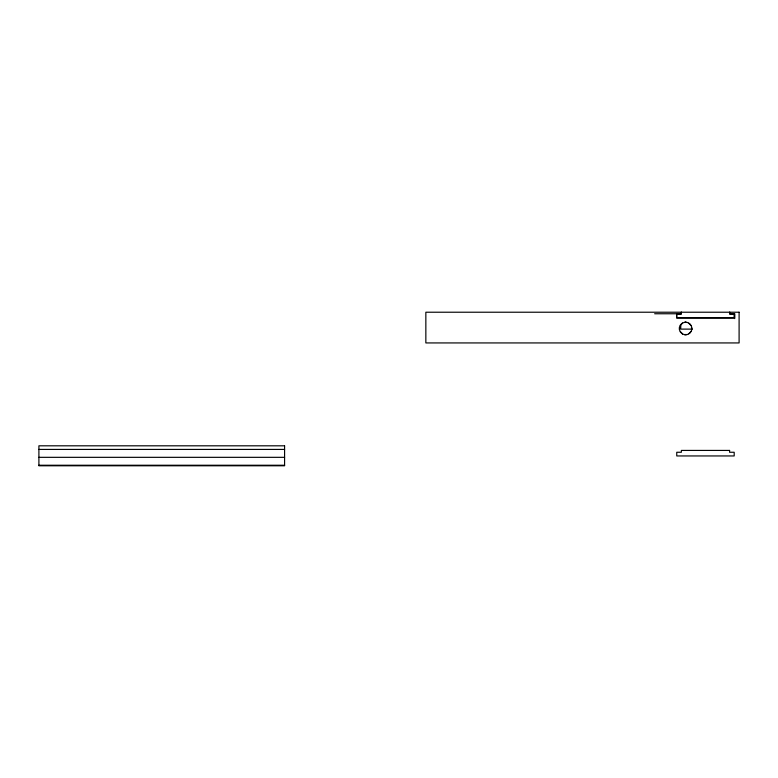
<?xml version="1.0" encoding="UTF-8"?>
<svg xmlns="http://www.w3.org/2000/svg" width="778" height="778" viewBox="0 0 778 778"><rect width="100%" height="100%" fill="white"/><g stroke="black" fill="none" stroke-linecap="round" stroke-linejoin="round"><path stroke-width="1.17" d="M691.535 330.086L691.535 326.906M682.52 333.83L680.283 331.564M688.686 323.152L690.942 325.408M680.283 325.428L682.52 323.152M690.942 331.574L688.686 333.83M654.648 313.758L681.236 313.758L681.236 312.221M692.313 329.113L680.75 329.113L680.75 324.504M38.9 449.421L284.583 449.421M38.9 457.328L284.583 457.328M38.9 465.244L284.583 465.244M734.733 318.61L734.733 313.758L729.89 313.758L729.89 312.221M734.49 313.758L734.49 317.969L676.607 317.969L676.607 313.758M729.579 312.221L729.579 314.069L734.189 314.069L734.189 317.755L676.753 317.755L676.753 314.069L681.363 314.069L681.363 312.221M679.534 327.528L679.534 329.454L679.534 327.528M685.603 322.286L684.64 322.423L686.566 322.423L685.603 322.286M686.566 334.559L684.64 334.559L686.566 334.559M739.1 312.221L425.848 312.221L425.848 342.933L739.1 342.933L739.1 312.221M284.583 445.813L38.9 445.813L38.9 465.779L284.583 465.779L284.583 445.813M729.579 450.423L681.363 450.423L681.363 452.261L676.753 452.261L676.753 455.947L734.189 455.947L734.189 452.261L729.579 452.261L729.579 450.423M682.452 333.947A6.292 6.292 0 0 0 691.895 328.491A6.292 6.292 0 0 0 682.452 323.045A6.292 6.292 0 0 0 682.452 333.947"/></g></svg>
